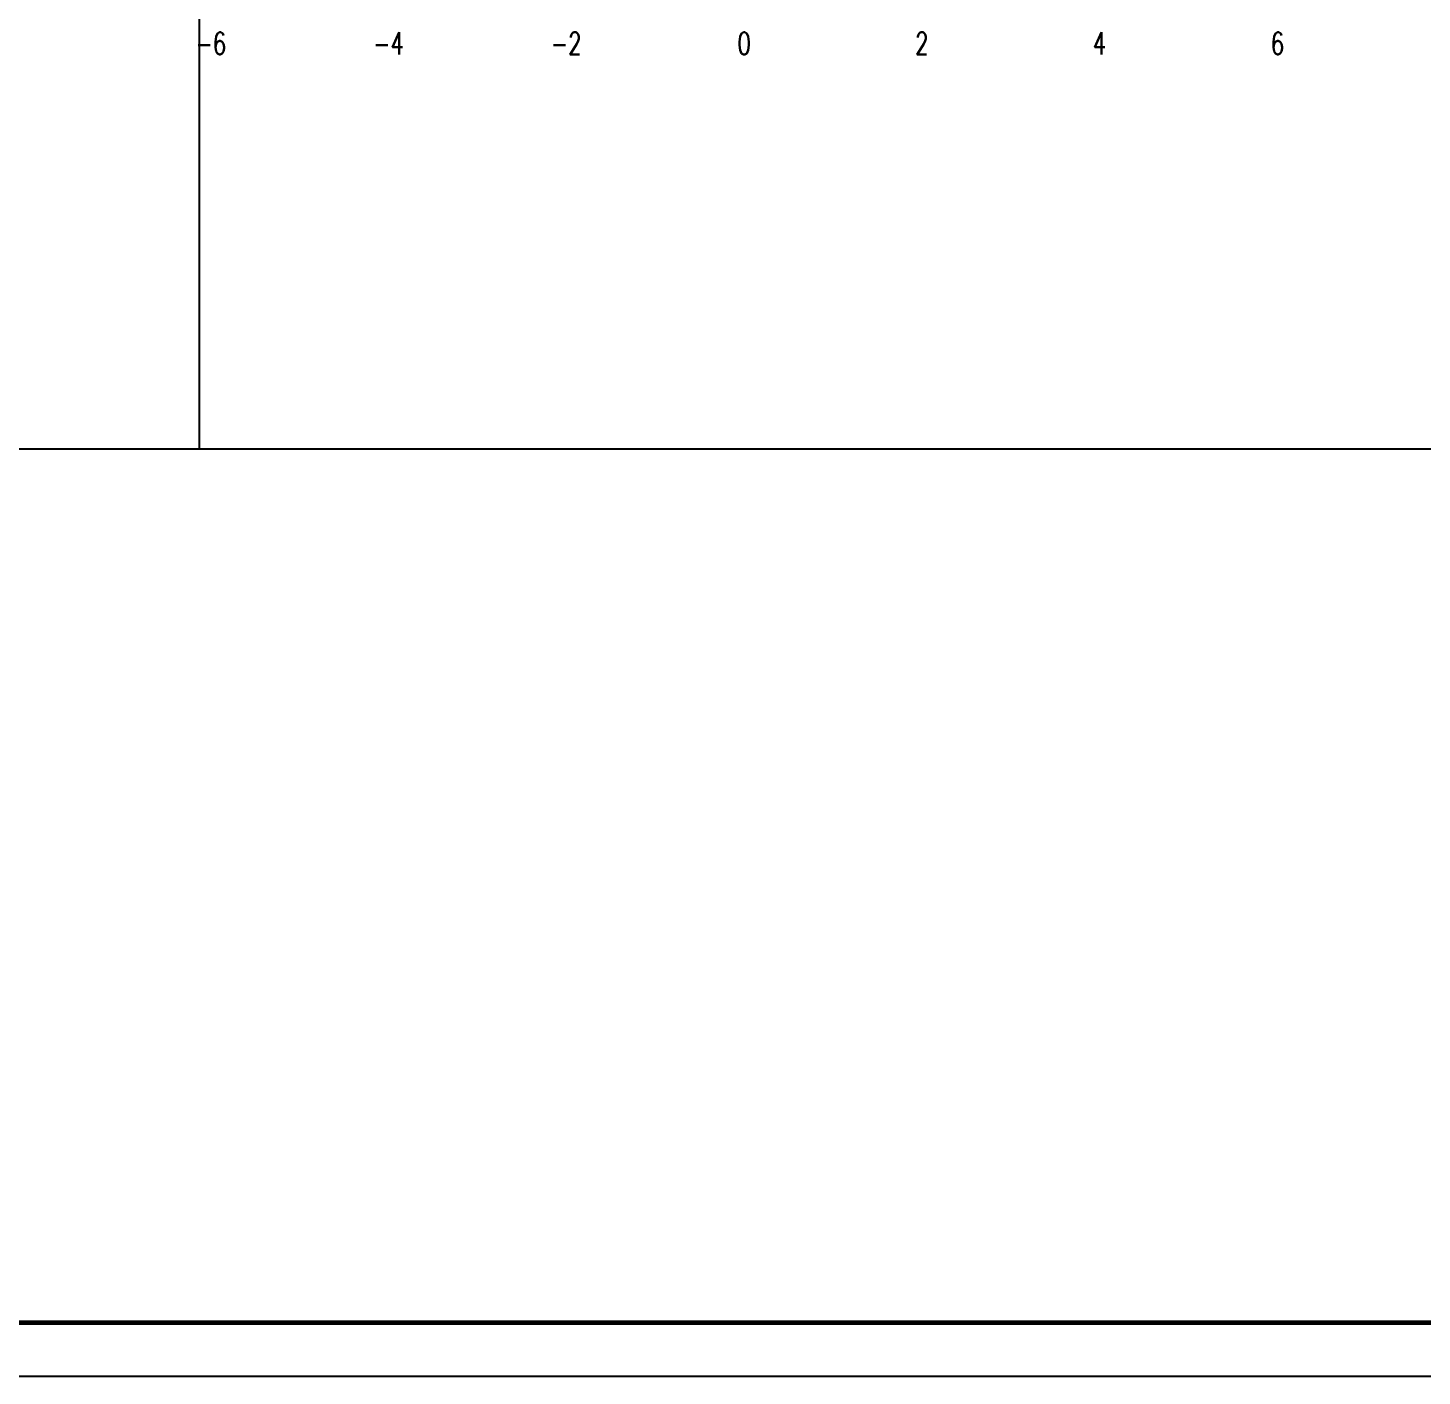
# Model space of a CAD drawing. Extents: x 695776 to 1250176, y 4443437 to 9025597.
# Drawn here: x 872910 to 888595, y 4600984 to 4616152 of the extents above; entities that cross this region are included whole.
import ezdxf
from ezdxf.enums import TextEntityAlignment as Align

# ---------------------------------------------------------------- set-up
doc = ezdxf.new("R2010")
doc.units = 0
doc.header["$LTSCALE"] = 0.5
for name, color, linetype in [('KEDU', 7, 'CONTINUOUS'), ('图框', 7, 'CONTINUOUS'), ('辅助线', 3, 'CONTINUOUS')]:
    doc.layers.add(name, color=color, linetype=linetype)
doc.styles.get("Standard").update_dxf_attribs({"font": 'rs.shx', "bigfont": 'hztxt.shx'})

msp = doc.modelspace()

# ---------------------------------------------------------------- linework, layer by layer
at = {"layer": '图框', "linetype": 'Continuous', "lineweight": -2, "flags": 128}
msp.add_lwpolyline([(854084.361, 4636624.2316), (854084.361, 4600984.2316), (904484.361, 4600984.2316), (904484.361, 4636624.2316), (854084.361, 4636624.2316)], dxfattribs=at)
at = {"layer": '图框', "linetype": 'Continuous', "lineweight": 60, "flags": 128}
msp.add_lwpolyline([(857084.361, 4636024.2316), (903884.361, 4636024.2316), (903884.361, 4601584.2316), (857084.361, 4601584.2316), (857084.361, 4636024.2316)], dxfattribs=at)
at = {"layer": '辅助线'}
for points in [[(874840.7157, 4611415.4696), (874840.7157, 4631798.018)], [(859800.2452, 4611415.4696), (901805.5668, 4611415.4696)]]:
    msp.add_lwpolyline(points, dxfattribs=at)

# ---------------------------------------------------------------- texts
at = {"layer": 'KEDU', "width": 0.7}
for s, p in [('-6', (874966.9112, 4615851.7532)), ('-4', (876966.9112, 4615851.7532)), ('-2', (878966.9112, 4615851.7532)), ('0', (880966.9112, 4615851.7532)), ('0', (880966.9112, 4615851.7532)), ('2', (882966.9112, 4615851.7532)), ('4', (884966.9112, 4615851.7532)), ('6', (886966.9112, 4615851.7532))]:
    msp.add_text(s, height=250, dxfattribs=at).set_placement(p, align=Align.CENTER)

doc.saveas('drawing.dxf')
